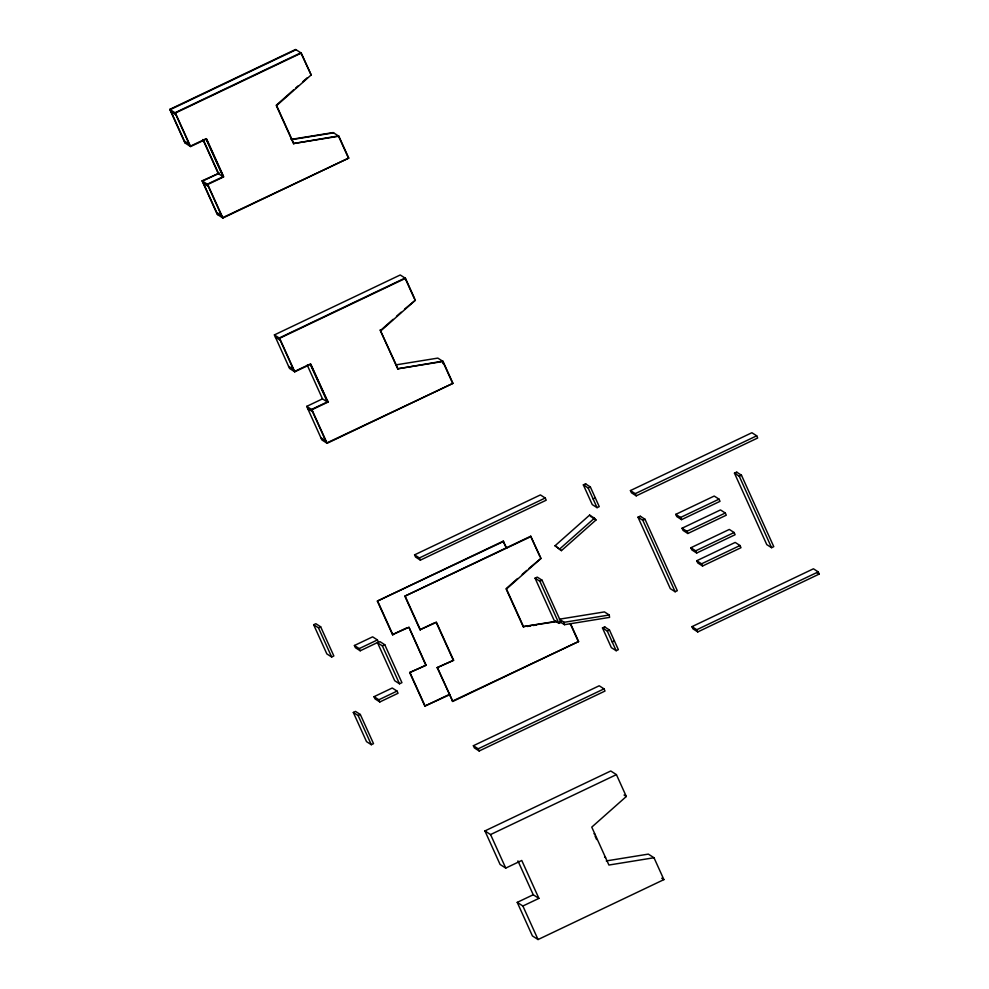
<?xml version="1.0" encoding="UTF-8"?>
<svg xmlns="http://www.w3.org/2000/svg" width="989" height="989" viewBox="0 0 989 989"><rect width="100%" height="100%" fill="white"/><g stroke="black" fill="none" stroke-linecap="round" stroke-linejoin="round"><path stroke-width="1.48" d="M293.461 89.999L276.191 105.316L293.659 143.924M295.773 87.959L298.072 85.919M302.671 81.827L307.282 77.748M202.09 180.839L207.739 184.473L223.761 176.846L206.614 138.93L190.593 146.557L184.943 142.923L169.774 109.383L295.612 49.45L301.274 53.085L311.164 74.954L276.623 105.588L293.77 143.504L338.856 136.21L348.758 158.079L222.908 218.013L217.259 214.378L202.09 180.839L218.532 173.483L203.289 139.783M393.066 319.348L380.394 330.573L397.974 368.761L443.06 361.467L452.962 383.349L327.112 443.282L321.882 439.92L306.714 406.38L322.315 398.95M396.515 316.282L401.126 312.203M404.575 309.137L415.368 300.223L380.827 330.845M556.696 621.574L523.193 626.655L506.047 588.739L517.568 578.528M522.167 574.448L526.778 570.369M529.078 568.329L541.02 558.389L506.479 589.011L523.626 626.927M555.076 545.73L589.617 515.096L594.426 518.187L595.984 519.991L561.443 550.626L555.076 545.73L561.443 550.626M559.873 548.808L594.426 518.187M538.906 898.383L521.759 860.467L505.738 868.095L500.088 864.46L484.919 830.921L610.757 770.987L616.419 774.622L626.309 796.491L591.768 827.125L608.915 865.041L654.001 857.747L663.903 879.617L538.053 939.55L532.403 935.915L517.235 902.376L533.244 894.748L538.906 898.383L522.884 906.011L517.235 902.376M296.032 49.722L170.195 109.655L185.363 143.195M169.774 109.383L175.424 113.018L301.274 53.085M219.41 173.063L202.51 181.111L217.679 214.65M348.758 158.079L222.488 217.741L207.319 184.201L223.329 176.574L206.182 138.658L190.172 146.285L175.004 112.746L300.841 52.813L311.164 74.954M306.714 406.38L311.943 409.73L327.965 402.103L310.818 364.187L294.796 371.815L289.567 368.464L274.398 334.912L400.236 274.979L405.478 278.342L415.368 300.223M274.398 334.912L279.627 338.275L405.478 278.342M309.05 364.558L294.376 371.543L279.207 338.003L405.045 278.07L414.379 298.703M328.422 401.41L311.523 409.458L326.691 443.01L452.962 383.349M414.576 554.854L540.414 494.92L545.223 498.011L546.212 500.199L420.374 560.133L415.565 557.042L414.576 554.854L419.385 557.944L420.374 560.133M419.385 557.944L545.223 498.011M583.349 484.894L585.537 483.844L590.346 486.934L599.247 506.628L597.059 507.666L592.25 504.575L583.349 484.894L588.158 487.973L597.059 507.666M583.757 485.154L585.945 484.116M588.158 487.973L590.346 486.934M313.661 624.739L315.85 623.7L320.659 626.791L333.849 655.954L331.661 656.993L326.852 653.914L313.661 624.739L318.47 627.83L331.661 656.993M318.47 627.83L320.659 626.791M426.111 665.201L409.669 672.557L426.111 665.201L408.964 627.286L392.522 634.641L377.353 601.102L503.191 541.168L506.702 548.277M377.353 601.102L503.611 541.44M593.103 498.913L595.291 497.875M453.617 660.269L437.175 667.624L453.617 660.269L436.47 622.353L420.028 629.709L404.86 596.169L530.697 536.236L541.02 558.389M404.86 596.169L531.118 536.508M630.426 490.569L751.9 432.725L756.696 435.815L757.685 438.003L636.224 495.848L631.415 492.757L630.426 490.569L635.235 493.659L636.224 495.848M635.235 493.659L756.696 435.815M354.408 645.508L372.606 636.842L377.415 639.932L378.404 642.121L360.206 650.787L355.397 647.696L354.408 645.508L359.217 648.599L360.206 650.787M359.217 648.599L377.415 639.932M638.004 517.21L640.192 516.171L645.001 519.25L677.317 590.705L675.128 591.756L670.319 588.665L638.004 517.21L642.813 520.301L675.128 591.756M392.522 634.641L407.196 627.644M638.288 517.395L640.476 516.357M377.551 642.801L379.974 641.651L384.783 644.741L401.93 682.657L399.507 683.807L394.71 680.716L377.551 642.801L382.36 645.891L399.507 683.807M734.456 473.15L736.644 472.112L741.453 475.202L773.769 546.657L771.581 547.696L766.772 544.618L734.456 473.15L739.265 476.241L771.581 547.696M734.753 473.335L736.941 472.297M642.813 520.301L645.001 519.25M382.36 645.891L384.783 644.741M739.265 476.241L741.453 475.202M420.028 629.709L434.703 622.724M535.061 578.169L537.25 577.119L542.059 580.209L561.097 622.328L558.909 623.367L554.1 620.276L535.061 578.169L539.87 581.248L558.909 623.367M675.771 514.367L714.219 496.058L719.028 499.148L720.017 501.336L681.569 519.633L676.76 516.555L675.771 514.367L680.58 517.445L681.569 519.633M539.87 581.248L542.059 580.209M680.58 517.445L719.028 499.148M682.051 528.225L720.486 509.928L725.296 513.007L726.285 515.195L687.85 533.504L683.04 530.413L682.051 528.225L686.861 531.316L687.85 533.504M686.861 531.316L725.296 513.007M374.04 696.676L392.25 688.01L397.059 691.088L398.048 693.277L379.838 701.955L375.029 698.864L374.04 696.676L378.849 699.767L379.838 701.955M690.878 547.745L729.313 529.436L734.122 532.527L735.111 534.715L696.676 553.024L691.867 549.933L690.878 547.745L695.687 550.836L696.676 553.024M378.849 699.767L397.059 691.088M353.32 712.451L355.508 711.4L360.317 714.491L373.508 743.654L371.32 744.705L366.511 741.614L353.32 712.451L358.129 715.529L371.32 744.705M695.687 550.836L734.122 532.527M358.129 715.529L360.317 714.491M696.751 560.738L735.186 542.429L739.995 545.52L740.984 547.708L702.549 566.017L697.74 562.926L696.751 560.738L701.56 563.829L702.549 566.017M701.56 563.829L739.995 545.52M409.669 672.557L424.837 706.097L448.338 694.896M424.837 706.097L450.156 694.513M602.462 627.941L604.65 626.902L609.459 629.993L618.36 649.674L616.172 650.725L611.363 647.634L602.462 627.941L607.271 631.031L616.172 650.725M602.87 628.2L605.058 627.162M452.344 701.176L578.614 641.515L452.764 701.448L437.175 667.624M607.271 631.031L609.459 629.993M612.216 641.972L614.404 640.934M691.966 626.643L813.428 568.799L818.237 571.889L819.226 574.065L697.764 631.922L692.955 628.831L691.966 626.643L696.775 629.733L697.764 631.922M696.775 629.733L818.237 571.889M473.372 745.718L599.21 685.773L604.019 688.863L605.008 691.051L479.171 750.985L474.361 747.894L473.372 745.718L478.182 748.797L479.171 750.985M478.182 748.797L604.019 688.863M484.919 830.921L490.569 834.555L616.419 774.622M291.112 139.387L333.206 132.575L338.856 136.21M291.545 139.659L333.627 132.847M395.748 364.916L437.83 358.105L443.06 361.467M452.529 383.064L442.639 361.195L397.974 368.761M523.193 626.655L556.263 621.302M527.261 626.482L530.265 625.988M533.269 625.505L536.273 625.011M609.249 614.997L604.452 611.907L559.354 619.201L564.163 622.291L609.249 614.997L609.583 617.383L564.496 624.689L559.687 621.599M606.257 860.924L648.351 854.113L654.001 857.747M293.77 143.504L338.436 135.938L348.326 157.807M171.184 111.844L175.993 114.934M184.374 141.007L189.183 144.097M816.827 572.532L819.226 574.065M203.499 183.299L208.308 186.389M216.69 212.462L221.499 215.553M592.374 517.667L595.984 519.991M275.387 337.101L280.196 340.191M288.578 366.276L293.387 369.354M327.965 402.103L310.385 363.915M307.703 408.568L312.512 411.647M320.893 437.731L325.702 440.822M408.964 627.286L425.678 664.929M624.047 795.045L626.309 796.491M593.981 833.727L595.057 834.419M661.703 878.207L663.903 879.617M604.539 857.055L605.614 857.747M589.617 515.096L591.175 516.901M570.566 623.738L578.614 641.515M530.697 536.236L539.969 556.745M570.146 623.466L577.564 639.871M503.191 541.168L506.281 548.005M380.085 329.881L397.862 369.194M595.032 836.051L596.614 839.55M436.038 622.081L453.185 659.997M310.163 364.026L327.31 401.942L322.501 398.851L307.258 365.151M205.959 138.769L223.106 176.685L218.297 173.594L202.856 139.511M405.28 596.441L420.449 629.981M437.595 667.896L452.764 701.448M517.939 860.9L533.244 894.748M279.627 338.275L294.796 371.815M311.943 409.73L327.112 443.282M175.424 113.018L190.593 146.557M207.739 184.473L222.908 218.013M490.569 834.555L505.738 868.095M522.884 906.011L538.053 939.55M377.773 601.374L392.942 634.913M410.089 672.829L425.258 706.369M564.163 622.291L564.496 624.689M442.639 361.195L442.973 363.593"/></g></svg>
